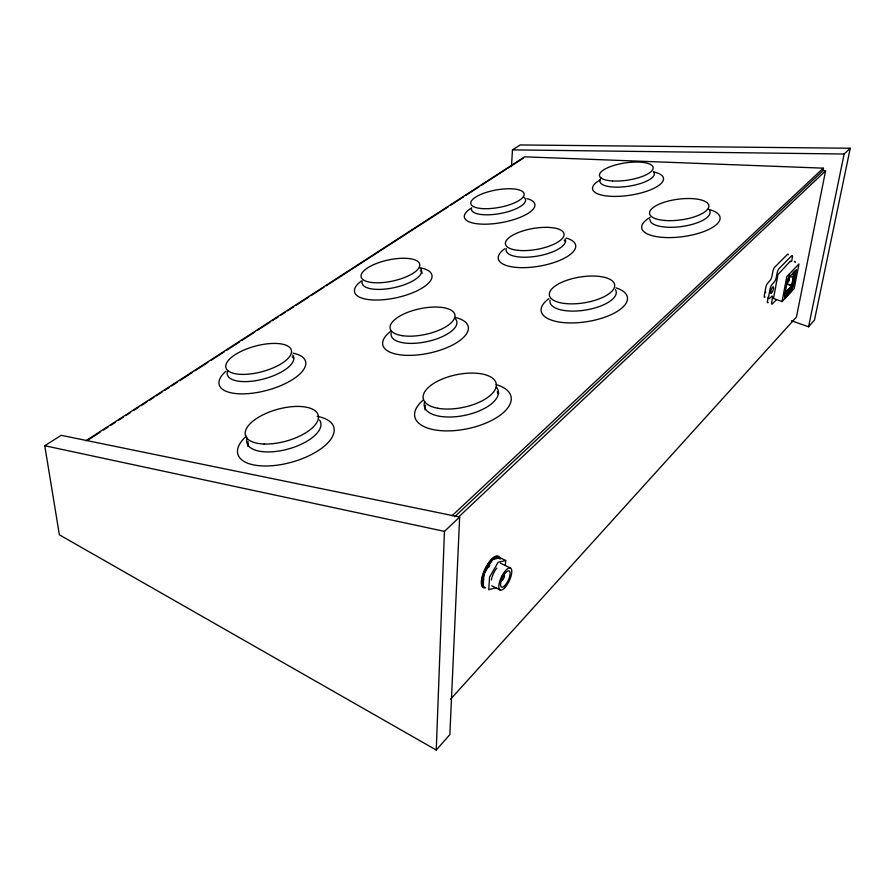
<?xml version="1.0" encoding="UTF-8"?>
<svg xmlns="http://www.w3.org/2000/svg" width="895" height="895" viewBox="0 0 895 895"><rect width="100%" height="100%" fill="white"/><g stroke="black" fill="none" stroke-linecap="round" stroke-linejoin="round"><path stroke-width="1.34" d="M789.905 291.166L789.245 292.665L790.419 290.327L789.2 292.374L789.681 291.02M436.257 750.044L444.446 531.373L459.661 517.019L61.218 435.317L44.75 445.732L59.383 534.818L436.257 750.044L449.861 734.582L459.661 517.019M483.155 586.93L483.904 574.277L492.463 559.576L500.081 557.764L505.697 560.471L505.339 565.506M511.459 166.593L512.477 149.868L520.241 144.956L850.25 148.246L814.506 320.03L808.565 326.787L791.437 320.757M789.01 292.43C788.316 291.759 789.054 293.112 790.095 291.904M790.509 261.709L790.453 261.083L777.934 274.541L773.515 298.46L782.085 301.581L794.156 288.615L798.978 263.958L786.772 276.6L782.085 301.581M791.381 289.163L790.721 290.875L791.627 289.275M788.898 292.061L788.439 292.441L788.954 292.15M789.681 291.311L788.775 293.314M787.343 293.996C786.112 296.939 786.996 292.878 786.727 294.679M785.396 296.29L785.541 295.842C786.56 296.156 787.085 291.781 787.141 295.048M790.609 290.606C789.849 289.846 791.068 291.479 790.43 290.629M768.145 297.039L767.339 301.604A3.423 0.94 -69.9 0 0 768.268 302.376M784.523 297.241L784.893 295.305L793.16 286.624L796.393 269.641L787.824 278.692L784.624 295.786L784.893 295.305M792.321 287.44L791.762 290.327L784.546 298.281L785.105 295.372M791.639 261.34L792.489 256.708A3.423 0.917 -70.3 0 0 791.639 255.825L779.053 268.589A3.479 0.951 -70.2 0 0 777.307 272.147L776.379 276.935A4.643 1.275 -70.1 0 1 774.824 281.298L771.971 284.666A3.479 0.951 -70 0 0 770.024 289.063L768.581 296.939A3.468 0.951 -69.9 0 0 769.42 298.427L772.072 296.088A4.598 1.253 -69.9 0 1 772.363 298.505L771.546 303.081A3.423 0.929 -69.9 0 0 772.463 303.841L776.312 299.791M788.562 280.907L789.502 276.029M786.862 294.231L786 295.954M789.994 275.056L788.819 281.153L786.045 284.062M787.085 295.216L787.969 292.732M788.182 292.799L786.929 294.97M788.081 293.75L788.618 291.513L788.428 293.672M788.294 293.817L788.618 291.513M793.787 272.259L792.802 277.383L788.909 276.074M789.748 291.983L790.162 290.405M784.781 293.068L791.795 285.662L794.055 274.027L793.272 272.326M794.67 271.23L791.683 286.12L784.132 294.321M784.546 298.281L791.974 290.405L792.019 287.91M791.974 290.405L792.534 287.519M454.671 516.739L823.456 170.274L825.57 170.9L796.438 317.076L450.599 699.174M808.565 326.787L844.142 154.018L850.25 148.246M784.747 297.274L785.687 294.724L785.922 296.334M784.893 297.129L785.53 295.182L785.105 296.469L785.765 296.502M784.96 297.353L785.899 294.802M787.6 293.112L787.589 293.381M790.688 286.523L791.258 285.36L786.09 283.603M787.477 294.399L788.036 293.057L787.566 294.455M785.553 296.435L785.687 294.724M786.548 283.178L788.405 281.243M458.486 517.131L825.57 170.9M451.997 515.8L823.299 168.159L823.456 170.274M88.247 439.892L99.971 432.296M103.496 430.014L108.183 426.982M110.532 425.461L115.22 422.418M118.733 420.147L123.432 417.104M125.77 415.593L130.469 412.55M133.981 410.268L138.669 407.236M141.018 405.715L146.881 401.922M149.23 400.401L153.918 397.358M156.267 395.847L162.129 392.044M164.479 390.522L169.166 387.49M171.516 385.969L177.378 382.176M179.716 380.655L192.615 372.298M194.965 370.776L207.864 362.43M211.388 360.148L224.287 351.791M226.625 350.281L239.536 341.924M241.874 340.402L254.773 332.045M257.122 330.535L270.022 322.178M272.371 320.656L278.233 316.864M280.582 315.342L285.27 312.299M287.608 310.789L293.482 306.985M295.82 305.464L308.719 297.118M311.068 295.596L323.968 287.239M326.317 285.718L448.283 206.745M450.621 205.223L463.532 196.866M465.87 195.345L478.769 186.999M481.118 185.478L523.34 158.135M85.875 440.787L524.671 156.826L823.299 168.159M496.434 587.579L488.771 589.738L489.565 577.062L498.112 562.317L505.697 560.471M512.477 149.868L844.142 154.018M44.75 445.732L444.446 531.373M786.582 283.894L791.795 285.662M500.518 563.201L510.351 567.967M491.735 585.789L500.327 590.051M785.53 295.182L785.541 295.842M292.71 354.946A34.334 13.559 -15 0 1 261.978 379.402A34.334 13.559 -15 0 1 227.666 370.709M293.079 353.167A44.716 17.878 -15.1 0 1 295.216 377.757A44.716 17.878 -15.1 0 1 236.403 393.621A44.716 17.878 -15.1 0 1 225.797 371.313M292.162 356.814A34.29 13.626 -15 0 1 293.56 358.224M565.058 238.875A30.139 10.897 -9.9 0 1 536.877 256.183A30.139 10.897 -9.9 0 1 506.257 248.508M566.311 238.092A39.268 14.365 -9.8 0 1 564.879 257.928A39.268 14.365 -9.8 0 1 512.69 266.978A39.268 14.365 -9.8 0 1 504.69 248.776M564.152 240.274A30.117 10.941 -9.9 0 1 565.55 241.93M420.594 268.545A30.408 11.042 -12.2 0 1 393.856 287.709A30.408 11.042 -12.2 0 1 362.24 280.963M419.699 267.717A39.604 14.566 -12.2 0 1 422.899 287.575A39.604 14.566 -12.2 0 1 369.624 299.713A39.604 14.566 -12.2 0 1 361.345 280.996M420.449 270.793A30.374 11.098 -12.2 0 1 422.138 273.344M653.551 171.695A27.532 8.939 -8.5 0 1 626.209 186.574A27.532 8.939 -8.5 0 1 601.171 178.139M653.473 171.907A35.867 11.792 -8.5 0 1 653.786 188.364A35.867 11.792 -8.5 0 1 604.64 195.681A35.867 11.792 -8.5 0 1 600.344 179.828M524.112 197.415A27.499 9.084 -10.4 0 1 501.155 213.346A27.499 9.084 -10.4 0 1 471.665 207.685M526.965 198.623A35.834 11.982 -10.4 0 1 524.403 215.415A35.834 11.982 -10.4 0 1 476.834 223.728A35.834 11.982 -10.4 0 1 470.669 208.468M455.566 318.989A33.54 13.47 -12 0 1 426.96 341.621A33.54 13.47 -12 0 1 391.249 332.828M455.052 317.423A43.687 17.766 -12 0 1 457.86 341.924A43.687 17.766 -12 0 1 398.767 354.633A43.687 17.766 -12 0 1 390.858 331.217M496.322 387.132A37.747 17.094 -11.7 0 1 464.382 415.437A37.747 17.094 -11.7 0 1 424.7 401.654M497.184 391.876A37.098 16.893 -11.7 0 1 498.157 393.912M496.087 384.615A49.158 22.532 -11.8 0 1 499.567 415.66A49.158 22.532 -11.8 0 1 433.09 429.566A49.158 22.532 -11.8 0 1 423.57 399.785M425.114 409.865A37.702 17.173 -11.7 0 1 425.494 405.256M497.743 391.719A37.702 17.173 -11.7 0 1 498.739 393.778M319.515 420.035A38.272 16.882 -15.5 0 1 286.042 449.592A38.272 16.882 -15.5 0 1 247.143 438.013M248.463 446.046A37.624 16.692 -15.6 0 1 248.284 443.83M317.143 416.354A49.84 22.252 -15.6 0 1 323.587 446.75A49.84 22.252 -15.6 0 1 256.641 465.422A49.84 22.252 -15.6 0 1 246.483 436.055M247.87 446.213A38.228 16.96 -15.6 0 1 248.15 441.593M615.458 289.6A33.507 13.403 -9 0 1 585.33 310.084A33.507 13.403 -9 0 1 550.056 300.127M615.995 287.877A43.654 17.665 -9 0 1 615.849 312.221A43.654 17.665 -9 0 1 557.137 321.674A43.654 17.665 -9 0 1 548.836 298.695M709.511 210.415A30.34 10.706 -7.6 0 1 682.639 226.401A30.34 10.706 -7.6 0 1 649.882 219.264M707.967 209.24A39.525 14.13 -7.6 0 1 710.059 228.807A39.525 14.13 -7.6 0 1 655.576 236.459A39.525 14.13 -7.6 0 1 650.139 217.373M788.282 254.739A3.423 0.929 -70.4 0 0 787.41 254.426L774.768 267.157A3.468 0.962 -70.2 0 0 773.034 270.704L772.105 275.492A4.643 1.287 -70.1 0 1 770.561 279.844L767.686 283.2A3.479 0.962 -70 0 0 765.751 287.586L764.319 295.462A3.457 0.962 -69.9 0 0 765.169 296.961M765.661 292.643A5.079 1.398 -70 0 1 765.639 291.815M794.391 261.653A3.379 0.895 -70.3 0 1 795.23 262.515M491.389 580.061A11.143 4.072 -64.8 0 1 491.791 578.081M492.093 577.04A11.143 4.072 -64.8 0 1 496.77 568.056M483.938 587.086A16.669 6.164 -64.7 0 1 485.918 567.844A16.669 6.164 -64.7 0 1 499.018 557.853M484.721 587.478A16.681 6.164 -64.7 0 1 486.712 568.236A16.681 6.164 -64.7 0 1 499.802 558.234M488.536 567.441A13.47 4.978 -64.7 0 1 489.744 565.517M502.397 575.821A3.345 1.208 -64.8 0 1 504.5 575.63A3.345 1.208 -64.8 0 1 502.375 580.296A3.345 1.208 -64.8 0 1 501.01 578.875M501.558 577.286A3.345 1.208 -64.8 0 1 501.95 576.514M485.549 587.758A17.464 6.466 -64.7 0 1 485.582 567.844A17.464 6.466 -64.7 0 1 500.115 559.218M770.684 291.569L770.606 292.855A3.468 0.951 -70 0 0 771.188 293.359L771.524 293.079A3.468 0.951 -70 0 0 773.448 288.716A3.468 0.951 -70 0 0 772.62 287.194L772.24 287.664A3.468 0.951 -70 0 0 771.143 289.902L770.684 291.569M790.844 290.248L791.281 289.409L790.844 290.248M791.057 290.316L791.482 289.488L791.057 290.316M242.209 374.401A33.865 13.224 -15 0 0 291.546 351.556A33.865 13.224 -15 0 0 242.187 350.829A33.865 13.224 -15 0 0 242.209 374.401M518.16 250.365A29.725 10.617 -9.9 0 0 563.984 235.374A29.725 10.617 -9.9 0 0 522.042 231.201A29.725 10.617 -9.9 0 0 518.16 250.365M371.526 282.473A29.982 10.762 -12.2 0 0 419.363 267.012A29.982 10.762 -12.2 0 0 380.364 262.101A29.982 10.762 -12.2 0 0 371.526 282.473M612.471 180.958A27.141 8.704 -8.6 0 0 653.171 168.07A27.141 8.704 -8.6 0 0 613.254 165.631A27.141 8.704 -8.6 0 0 612.471 180.958M481.767 208.557A27.118 8.849 -10.4 0 0 524.022 195.323A27.118 8.849 -10.4 0 0 486.544 192.313A27.118 8.849 -10.4 0 0 481.767 208.557M402.258 335.67A33.081 13.134 -12 0 0 454.638 317.904A33.081 13.134 -12 0 0 410.682 311.259A33.081 13.134 -12 0 0 402.258 335.67M437.689 408.232A37.243 16.681 -11.7 0 0 496.087 387.143A37.243 16.681 -11.7 0 0 445.43 377.802A37.243 16.681 -11.7 0 0 437.689 408.232M264.07 444.009A37.758 16.468 -15.5 0 0 318.463 416.846A37.758 16.468 -15.5 0 0 262.884 414.888A37.758 16.468 -15.5 0 0 264.07 444.009M564.454 303.45A33.059 13.067 -9.1 0 0 614.675 286.131A33.059 13.067 -9.1 0 0 566.859 280.28A33.059 13.067 -9.1 0 0 564.454 303.45M664.862 220.472A29.915 10.438 -7.6 0 0 708.874 205.884A29.915 10.438 -7.6 0 0 663.855 202.382A29.915 10.438 -7.6 0 0 664.862 220.472M504.836 585.543A8.939 3.211 -64.8 0 0 509.691 571.435A8.939 3.211 -64.8 0 0 501.446 580.016A8.939 3.211 -64.8 0 0 504.836 585.543M504.635 587.892A12.127 4.363 -64.8 0 0 511.235 568.75A12.127 4.363 -64.8 0 0 500.048 580.352A12.127 4.363 -64.8 0 0 504.635 587.892"/></g></svg>
